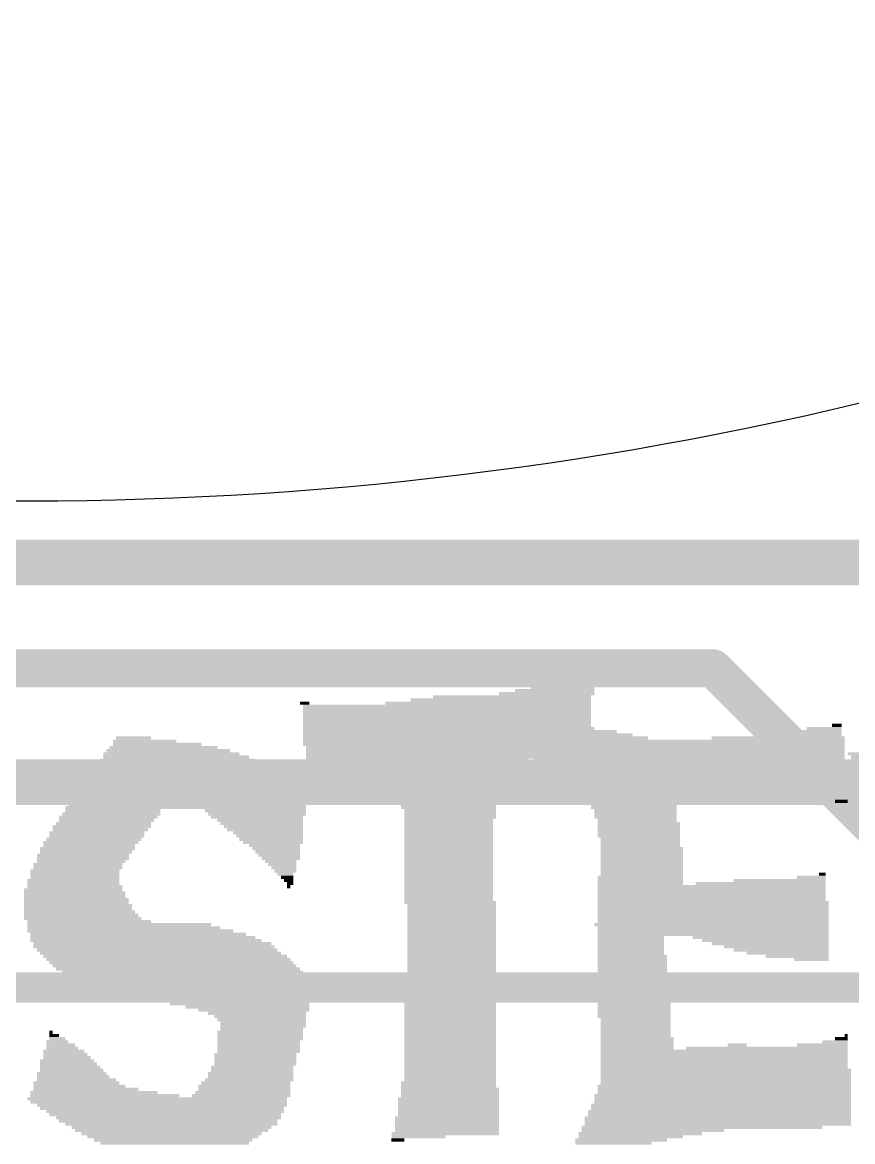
# Model space of a CAD drawing. Extents: x -59 to 59, y -28 to 22.
# Drawn here: x -0.04 to 5.5, y 2.68 to 10.16 of the extents above; entities that cross this region are included whole.
import ezdxf

# ---------------------------------------------------------------- set-up
doc = ezdxf.new("R2010")
doc.units = 0
for name, color, linetype in [('1', 12, 'CONTINUOUS'), ('16', 5, 'CONTINUOUS'), ('20', 4, 'CONTINUOUS'), ('200', 132, 'CONTINUOUS')]:
    doc.layers.add(name, color=color, linetype=linetype)

# ---------------------------------------------------------------- blocks, each defined once
blk = doc.blocks.new('RECT')
blk.add_solid([(-0.5, -0.5), (0.5, -0.5), (-0.5, 0.5), (0.5, 0.5)])

msp = doc.modelspace()

# ---------------------------------------------------------------- linework, layer by layer
at = {"layer": '1'}
for points, const_width in [([(-9.91, 6.5492), (9.8552, 6.5492)], 0.3048), ([(-9.017, 5.08), (9.525, 5.08)], 0.3048), ([(-9.8806, 3.7084), (9.4234, 3.7084)], 0.2032)]:
    msp.add_lwpolyline(points, dxfattribs=dict(at, const_width=const_width))
at = {"layer": '16', "const_width": 0.254}
for points in [[(4.572, 5.842), (-4.191, 5.842)], [(5.715, 4.699), (4.572, 5.842)]]:
    msp.add_lwpolyline(points, dxfattribs=at)
at = {"layer": '16', "const_width": 0.127}
for points in [[(4.6169, 5.8869, 1), (4.5271, 5.7971)], [(4.572, 5.7785, 1), (4.572, 5.9055)]]:
    msp.add_lwpolyline(points, format="xyb", dxfattribs=at)
at = {"layer": '20'}
msp.add_arc((0, 30.8372), 23.876, 240, 300, dxfattribs=at)

# ---------------------------------------------------------------- block references
at = {"layer": '200'}
for p, xscale, yscale in [((3.7262, 5.7573), 0.1473, 0.0211), ((3.5141, 5.6938), 0.5309, 0.0211), ((3.5674, 5.715), 0.4242, 0.0213), ((3.6309, 5.7362), 0.2972, 0.0211), ((1.8428, 5.6092), 0.0635, 0.0211), ((3.0696, 5.6092), 1.3741, 0.0211), ((3.1534, 5.6303), 1.2065, 0.0211), ((3.2283, 5.6515), 1.0566, 0.0213), ((3.4607, 5.6727), 0.6375, 0.0211), ((2.794, 5.588), 1.9253, 0.0213), ((2.794, 5.5668), 1.9253, 0.0211), ((2.794, 5.5457), 1.9253, 0.0211), ((2.794, 5.5245), 1.9253, 0.0213), ((2.794, 5.5033), 1.9253, 0.0211), ((2.794, 5.4822), 1.9253, 0.0211), ((2.794, 5.461), 1.9253, 0.0213), ((5.3988, 5.461), 0.0635, 0.0213), ((2.8054, 5.4398), 1.9482, 0.0211), ((2.9324, 5.3975), 2.2022, 0.0213), ((2.8791, 5.4187), 2.0955, 0.0211), ((5.1448, 5.3975), 0.5715, 0.0213), ((5.2286, 5.4187), 0.4039, 0.0211), ((5.3137, 5.4398), 0.2337, 0.0211), ((0.8992, 5.3128), 0.7214, 0.0211), ((0.7734, 5.3552), 0.4242, 0.0211), ((0.8573, 5.334), 0.5918, 0.0213), ((0.6985, 5.3763), 0.2337, 0.0211), ((3.6411, 5.3552), 3.6195, 0.0211), ((3.6411, 5.334), 3.6195, 0.0213), ((2.9845, 5.3763), 2.3063, 0.0211), ((3.6513, 5.3128), 3.5992, 0.0211), ((5.0063, 5.3763), 0.889, 0.0211), ((0.9957, 5.2282), 1.0363, 0.0211), ((0.9525, 5.2705), 0.9093, 0.0213), ((0.9843, 5.2493), 0.9728, 0.0211), ((0.9309, 5.2917), 0.8255, 0.0211), ((2.5933, 5.2282), 1.4834, 0.0211), ((3.6513, 5.2917), 3.5992, 0.0211), ((3.6513, 5.2705), 3.5992, 0.0213), ((3.6513, 5.2493), 3.5992, 0.0211), ((4.4133, 5.2282), 2.0752, 0.0211), ((6.1278, 5.2705), 1.3132, 0.0213), ((6.1709, 5.2493), 1.3538, 0.0211), ((6.1913, 5.2282), 1.3945, 0.0211), ((1.0274, 5.1858), 1.1862, 0.0211), ((1.0592, 5.1647), 1.2497, 0.0211), ((1.0046, 5.207), 1.0998, 0.0213), ((2.4867, 5.207), 1.27, 0.0213), ((2.6238, 5.1858), 0.9957, 0.0211), ((2.8042, 5.1647), 0.635, 0.0211), ((4.572, 5.207), 1.7577, 0.0213), ((4.572, 5.1858), 1.7577, 0.0211), ((4.572, 5.1647), 1.7577, 0.0211), ((1.1328, 5.08), 1.524, 0.0213), ((1.1214, 5.1223), 1.4605, 0.0211), ((1.1532, 5.1012), 1.524, 0.0211), ((1.0909, 5.1435), 1.3538, 0.0213), ((2.8042, 5.1435), 0.635, 0.0213), ((2.8042, 5.1223), 0.635, 0.0211), ((2.8042, 5.1012), 0.635, 0.0211), ((2.8042, 5.08), 0.635, 0.0213), ((4.5822, 5.1435), 1.778, 0.0213), ((4.5923, 5.1223), 1.7577, 0.0211), ((4.5923, 5.1012), 1.7577, 0.0211), ((4.5923, 5.08), 1.7577, 0.0213), ((1.1011, 5.0165), 1.5469, 0.0213), ((1.1227, 5.0588), 1.5443, 0.0211), ((1.1227, 5.0377), 1.5443, 0.0211), ((2.8042, 5.0588), 0.635, 0.0211), ((2.8042, 5.0377), 0.635, 0.0211), ((2.8042, 5.0165), 0.635, 0.0213), ((4.5923, 5.0588), 1.7577, 0.0211), ((4.5923, 5.0377), 1.7577, 0.0211), ((4.6037, 5.0165), 1.7348, 0.0213), ((1.0579, 4.9318), 1.5875, 0.0211), ((1.0808, 4.9742), 1.5875, 0.0211), ((1.0808, 4.953), 1.5875, 0.0213), ((1.0909, 4.9953), 1.5672, 0.0211), ((2.8042, 4.9953), 0.635, 0.0211), ((2.8042, 4.9742), 0.635, 0.0211), ((2.8042, 4.953), 0.635, 0.0213), ((2.8042, 4.9318), 0.635, 0.0211), ((4.6037, 4.9953), 1.7348, 0.0211), ((4.6037, 4.9742), 1.7348, 0.0211), ((4.0424, 4.9318), 0.5715, 0.0211), ((4.0323, 4.953), 0.5512, 0.0213), ((5.4293, 4.953), 0.0838, 0.0213), ((0.5512, 4.8683), 0.6553, 0.0211), ((1.0477, 4.9107), 1.6078, 0.0211), ((0.5613, 4.8895), 0.635, 0.0213), ((1.5138, 4.8895), 0.6756, 0.0213), ((1.524, 4.8683), 0.6553, 0.0211), ((2.8042, 4.9107), 0.635, 0.0211), ((2.8156, 4.8895), 0.6121, 0.0213), ((2.8156, 4.8683), 0.6121, 0.0211), ((4.0424, 4.9107), 0.5715, 0.0211), ((4.0538, 4.8895), 0.5486, 0.0213), ((4.0538, 4.8683), 0.5486, 0.0211), ((0.4877, 4.7837), 0.6553, 0.0211), ((0.4978, 4.8048), 0.635, 0.0211), ((0.5296, 4.8472), 0.6579, 0.0211), ((0.5182, 4.826), 0.635, 0.0213), ((1.524, 4.8472), 0.6147, 0.0211), ((1.5456, 4.826), 0.5715, 0.0213), ((1.5557, 4.8048), 0.5512, 0.0211), ((1.5672, 4.7837), 0.5283, 0.0211), ((2.8156, 4.8472), 0.6121, 0.0211), ((2.8054, 4.826), 0.5918, 0.0213), ((2.8054, 4.8048), 0.5918, 0.0211), ((2.8054, 4.7837), 0.5918, 0.0211), ((4.0538, 4.8472), 0.5486, 0.0211), ((4.0754, 4.8048), 0.5512, 0.0211), ((4.0754, 4.7837), 0.5512, 0.0211), ((4.064, 4.826), 0.5283, 0.0213), ((0.4547, 4.7413), 0.635, 0.0211), ((0.4547, 4.7202), 0.635, 0.0211), ((0.4775, 4.7625), 0.635, 0.0213), ((1.5773, 4.7625), 0.508, 0.0213), ((1.5989, 4.7413), 0.4648, 0.0211), ((1.6091, 4.7202), 0.4445, 0.0211), ((2.8054, 4.7625), 0.5918, 0.0213), ((2.8054, 4.7413), 0.5918, 0.0211), ((2.8054, 4.7202), 0.5918, 0.0211), ((4.0754, 4.7625), 0.5512, 0.0213), ((4.0754, 4.7413), 0.5512, 0.0211), ((4.0754, 4.7202), 0.5512, 0.0211), ((0.3912, 4.6355), 0.635, 0.0213), ((0.414, 4.6778), 0.635, 0.0211), ((0.4026, 4.6567), 0.6121, 0.0211), ((0.4343, 4.699), 0.635, 0.0213), ((1.6193, 4.699), 0.4242, 0.0213), ((1.6307, 4.6778), 0.4013, 0.0211), ((1.6408, 4.6567), 0.3404, 0.0211), ((1.6523, 4.6355), 0.3175, 0.0213), ((2.8054, 4.699), 0.5918, 0.0213), ((2.8054, 4.6778), 0.5918, 0.0211), ((2.8054, 4.6567), 0.5918, 0.0211), ((2.8054, 4.6355), 0.5918, 0.0213), ((4.0957, 4.6355), 0.5512, 0.0213), ((4.0856, 4.699), 0.5309, 0.0213), ((4.0856, 4.6778), 0.5309, 0.0211), ((4.0856, 4.6567), 0.5309, 0.0211), ((0.3607, 4.5932), 0.6147, 0.0211), ((0.3607, 4.572), 0.6147, 0.0213), ((0.381, 4.6143), 0.6147, 0.0211), ((1.6624, 4.6143), 0.2972, 0.0211), ((1.6726, 4.5932), 0.2769, 0.0211), ((1.6828, 4.572), 0.2565, 0.0213), ((2.8054, 4.6143), 0.5918, 0.0211), ((2.8054, 4.5932), 0.5918, 0.0211), ((2.8054, 4.572), 0.5918, 0.0213), ((4.0957, 4.6143), 0.5512, 0.0211), ((4.0957, 4.5932), 0.5512, 0.0211), ((4.0957, 4.572), 0.5512, 0.0213), ((0.3073, 4.4873), 0.5944, 0.0211), ((0.3277, 4.5297), 0.5944, 0.0211), ((0.3277, 4.5085), 0.5944, 0.0213), ((0.3493, 4.5508), 0.5918, 0.0211), ((1.6828, 4.5508), 0.2108, 0.0211), ((1.6929, 4.5297), 0.1905, 0.0211), ((1.7043, 4.5085), 0.1676, 0.0213), ((1.7145, 4.4873), 0.1473, 0.0211), ((2.8054, 4.5508), 0.5918, 0.0211), ((2.8054, 4.5297), 0.5918, 0.0211), ((2.8054, 4.5085), 0.5918, 0.0213), ((2.8054, 4.4873), 0.5918, 0.0211), ((4.0957, 4.5508), 0.5512, 0.0211), ((4.0957, 4.5297), 0.5512, 0.0211), ((4.0957, 4.5085), 0.5512, 0.0213), ((4.0957, 4.4873), 0.5512, 0.0211), ((0.2972, 4.4238), 0.6147, 0.0211), ((0.3073, 4.4662), 0.5944, 0.0211), ((0.3073, 4.445), 0.5944, 0.0213), ((1.7145, 4.4662), 0.1067, 0.0211), ((1.7259, 4.445), 0.0838, 0.0213), ((1.7361, 4.4238), 0.0635, 0.0211), ((2.8054, 4.4662), 0.5918, 0.0211), ((2.8054, 4.445), 0.5918, 0.0213), ((2.8054, 4.4238), 0.5918, 0.0211), ((4.0856, 4.445), 0.5715, 0.0213), ((4.0856, 4.4238), 0.5715, 0.0211), ((4.0957, 4.4662), 0.5512, 0.0211), ((5.0165, 4.4238), 0.6147, 0.0211), ((5.2286, 4.445), 0.1905, 0.0213), ((5.3022, 4.4662), 0.0432, 0.0211), ((0.2959, 4.3603), 0.6579, 0.0211), ((0.3061, 4.3392), 0.6782, 0.0211), ((0.3073, 4.3815), 0.635, 0.0213), ((0.2972, 4.4027), 0.6147, 0.0211), ((1.7463, 4.4027), 0.0432, 0.0211), ((1.7361, 4.3815), 0.0229, 0.0213), ((2.8054, 4.4027), 0.5918, 0.0211), ((2.8054, 4.3815), 0.5918, 0.0213), ((2.8054, 4.3603), 0.5918, 0.0211), ((2.8054, 4.3392), 0.5918, 0.0211), ((4.5618, 4.3815), 1.524, 0.0213), ((4.5618, 4.3603), 1.524, 0.0211), ((4.5618, 4.3392), 1.524, 0.0211), ((4.0856, 4.4027), 0.5715, 0.0211), ((4.8895, 4.4027), 0.8687, 0.0211), ((0.3061, 4.318), 0.6782, 0.0213), ((0.3175, 4.2968), 0.701, 0.0211), ((0.3175, 4.2757), 0.701, 0.0211), ((0.3277, 4.2545), 0.7214, 0.0213), ((2.8054, 4.318), 0.5918, 0.0213), ((2.8054, 4.2968), 0.5918, 0.0211), ((2.8156, 4.2757), 0.6121, 0.0211), ((2.8258, 4.2545), 0.5918, 0.0213), ((4.5618, 4.318), 1.524, 0.0213), ((4.5618, 4.2968), 1.524, 0.0211), ((4.572, 4.2757), 1.5443, 0.0211), ((4.572, 4.2545), 1.5443, 0.0213), ((0.3378, 4.2122), 0.7417, 0.0211), ((0.3277, 4.2333), 0.7214, 0.0211), ((0.3493, 4.191), 0.7645, 0.0213), ((2.8258, 4.2333), 0.5918, 0.0211), ((2.8258, 4.2122), 0.5918, 0.0211), ((2.8258, 4.191), 0.5918, 0.0213), ((4.572, 4.2333), 1.5443, 0.0211), ((4.572, 4.2122), 1.5443, 0.0211), ((4.572, 4.191), 1.5443, 0.0213), ((0.3594, 4.1698), 0.7849, 0.0211), ((0.4026, 4.1487), 0.8255, 0.0211), ((0.6033, 4.1275), 1.2268, 0.0213), ((0.635, 4.1063), 1.2903, 0.0211), ((2.8258, 4.1698), 0.5918, 0.0211), ((2.8258, 4.1487), 0.5918, 0.0211), ((2.8258, 4.1275), 0.5918, 0.0213), ((2.8258, 4.1063), 0.5918, 0.0211), ((4.5618, 4.1275), 1.5646, 0.0213), ((4.572, 4.1698), 1.5443, 0.0211), ((4.572, 4.1487), 1.5443, 0.0211), ((4.572, 4.1063), 1.5443, 0.0211), ((0.6782, 4.0852), 1.3767, 0.0211), ((0.762, 4.0428), 1.5037, 0.0211), ((0.7303, 4.064), 1.4402, 0.0213), ((2.8258, 4.0852), 0.5918, 0.0211), ((2.8258, 4.064), 0.5918, 0.0213), ((2.8258, 4.0428), 0.5918, 0.0211), ((4.572, 4.0852), 1.5443, 0.0211), ((4.572, 4.064), 1.5443, 0.0213), ((4.0221, 4.0428), 0.4445, 0.0211), ((4.8895, 4.0428), 0.9093, 0.0211), ((0.7823, 4.0217), 1.5443, 0.0211), ((0.8255, 4.0005), 1.59, 0.0213), ((0.8357, 3.9793), 1.6104, 0.0211), ((0.8573, 3.9582), 1.6078, 0.0211), ((2.8258, 4.0217), 0.5918, 0.0211), ((2.8258, 4.0005), 0.5918, 0.0213), ((2.8258, 3.9793), 0.5918, 0.0211), ((2.8258, 3.9582), 0.5918, 0.0211), ((4.0221, 4.0217), 0.4445, 0.0211), ((4.0221, 4.0005), 0.4445, 0.0213), ((4.0221, 3.9793), 0.4445, 0.0211), ((4.0221, 3.9582), 0.4445, 0.0211), ((4.9213, 4.0217), 0.8458, 0.0211), ((4.953, 4.0005), 0.7823, 0.0213), ((4.9949, 3.9793), 0.6985, 0.0211), ((5.0267, 3.9582), 0.635, 0.0211), ((0.8788, 3.937), 1.6104, 0.0213), ((0.9106, 3.9158), 1.6281, 0.0211), ((0.9322, 3.8947), 1.6307, 0.0211), ((2.8258, 3.937), 0.5918, 0.0213), ((2.8258, 3.9158), 0.5918, 0.0211), ((2.8258, 3.8947), 0.5918, 0.0211), ((4.0221, 3.937), 0.4445, 0.0213), ((4.0323, 3.9158), 0.4648, 0.0211), ((4.0323, 3.8947), 0.4648, 0.0211), ((5.0698, 3.937), 0.5486, 0.0213), ((5.1333, 3.9158), 0.4216, 0.0211), ((5.2286, 3.8947), 0.2311, 0.0211), ((0.9525, 3.8735), 1.6307, 0.0213), ((0.9741, 3.8523), 1.6281, 0.0211), ((0.9957, 3.8312), 1.6307, 0.0211), ((1.0274, 3.81), 1.6078, 0.0213), ((2.8258, 3.8735), 0.5918, 0.0213), ((2.8258, 3.8523), 0.5918, 0.0211), ((2.8258, 3.8312), 0.5918, 0.0211), ((2.8258, 3.81), 0.5918, 0.0213), ((4.0323, 3.8735), 0.4648, 0.0213), ((4.0323, 3.8523), 0.4648, 0.0211), ((4.0323, 3.8312), 0.4648, 0.0211), ((4.0323, 3.81), 0.4648, 0.0213), ((1.0477, 3.7888), 1.6078, 0.0211), ((1.0808, 3.7677), 1.5875, 0.0211), ((1.1011, 3.7465), 1.5469, 0.0213), ((2.8258, 3.7888), 0.5918, 0.0211), ((2.8258, 3.7677), 0.5918, 0.0211), ((2.8258, 3.7465), 0.5918, 0.0213), ((4.0323, 3.7888), 0.4648, 0.0211), ((4.0323, 3.7677), 0.4648, 0.0211), ((4.0323, 3.7465), 0.4648, 0.0213), ((1.1227, 3.7253), 1.5037, 0.0211), ((1.1544, 3.7042), 1.4402, 0.0211), ((1.176, 3.683), 1.397, 0.0213), ((1.2179, 3.6618), 1.3132, 0.0211), ((2.8156, 3.6618), 0.6121, 0.0211), ((2.8258, 3.7253), 0.5918, 0.0211), ((2.8258, 3.7042), 0.5918, 0.0211), ((2.8258, 3.683), 0.5918, 0.0213), ((4.0323, 3.7253), 0.4648, 0.0211), ((4.0323, 3.7042), 0.4648, 0.0211), ((4.0323, 3.683), 0.4648, 0.0213), ((4.0437, 3.6618), 0.4877, 0.0211), ((1.2713, 3.6407), 1.2065, 0.0211), ((1.3348, 3.6195), 1.0795, 0.0213), ((1.4084, 3.5983), 0.9322, 0.0211), ((2.8156, 3.6407), 0.6121, 0.0211), ((2.8156, 3.6195), 0.6121, 0.0213), ((2.8156, 3.5983), 0.6121, 0.0211), ((4.0437, 3.6407), 0.4877, 0.0211), ((4.0437, 3.6195), 0.4877, 0.0213), ((4.0437, 3.5983), 0.4877, 0.0211), ((1.4605, 3.5772), 0.828, 0.0211), ((1.5037, 3.556), 0.7417, 0.0213), ((1.524, 3.5348), 0.6553, 0.0211), ((1.5456, 3.5137), 0.6121, 0.0211), ((2.8156, 3.5772), 0.6121, 0.0211), ((2.8156, 3.556), 0.6121, 0.0213), ((2.8156, 3.5348), 0.6121, 0.0211), ((2.8156, 3.5137), 0.6121, 0.0211), ((4.0437, 3.5772), 0.4877, 0.0211), ((4.0437, 3.556), 0.4877, 0.0213), ((4.0437, 3.5348), 0.4877, 0.0211), ((4.0437, 3.5137), 0.4877, 0.0211), ((1.5557, 3.4925), 0.5918, 0.0213), ((1.5659, 3.4713), 0.5715, 0.0211), ((1.5659, 3.4502), 0.5715, 0.0211), ((2.8156, 3.4925), 0.6121, 0.0213), ((2.8156, 3.4713), 0.6121, 0.0211), ((2.8156, 3.4502), 0.6121, 0.0211), ((4.0538, 3.4925), 0.4674, 0.0213), ((4.0538, 3.4713), 0.4674, 0.0211), ((4.0538, 3.4502), 0.4674, 0.0211), ((0.1689, 3.3867), 0.0635, 0.0211), ((0.1905, 3.3655), 0.1067, 0.0213), ((0.1486, 3.4078), 0.0229, 0.0211), ((1.5456, 3.4078), 0.5715, 0.0211), ((1.5456, 3.3867), 0.5715, 0.0211), ((1.5456, 3.3655), 0.5715, 0.0213), ((1.5557, 3.429), 0.5512, 0.0213), ((2.8156, 3.429), 0.6121, 0.0213), ((2.8156, 3.4078), 0.6121, 0.0211), ((2.8156, 3.3867), 0.6121, 0.0211), ((2.8156, 3.3655), 0.6121, 0.0213), ((4.0538, 3.429), 0.4674, 0.0213), ((4.0538, 3.4078), 0.4674, 0.0211), ((4.0538, 3.3867), 0.4674, 0.0211), ((4.064, 3.3655), 0.4877, 0.0213), ((5.4293, 3.3655), 0.0838, 0.0213), ((5.461, 3.3867), 0.0203, 0.0211), ((0.1905, 3.3443), 0.1473, 0.0211), ((0.2121, 3.3232), 0.1905, 0.0211), ((0.2223, 3.302), 0.2108, 0.0213), ((1.5354, 3.3443), 0.5512, 0.0211), ((1.5354, 3.3232), 0.5512, 0.0211), ((1.5354, 3.302), 0.5512, 0.0213), ((2.8156, 3.3443), 0.6121, 0.0211), ((2.8156, 3.3232), 0.6121, 0.0211), ((2.8156, 3.302), 0.6121, 0.0213), ((4.064, 3.3443), 0.4877, 0.0211), ((4.064, 3.3232), 0.4877, 0.0211), ((4.064, 3.302), 0.4877, 0.0213), ((4.9314, 3.302), 1.0795, 0.0213), ((4.732, 3.3232), 0.127, 0.0211), ((5.3022, 3.3232), 0.3378, 0.0211), ((5.3861, 3.3443), 0.1702, 0.0211), ((0.254, 3.2173), 0.3607, 0.0211), ((0.2337, 3.2808), 0.2743, 0.0211), ((0.2438, 3.2597), 0.2946, 0.0211), ((0.2553, 3.2385), 0.3175, 0.0213), ((1.5138, 3.2597), 0.5486, 0.0211), ((1.5138, 3.2385), 0.5486, 0.0213), ((1.5138, 3.2173), 0.5486, 0.0211), ((1.5354, 3.2808), 0.5512, 0.0211), ((2.8156, 3.2808), 0.6121, 0.0211), ((2.8156, 3.2597), 0.6121, 0.0211), ((2.8156, 3.2385), 0.6121, 0.0213), ((2.8156, 3.2173), 0.6121, 0.0211), ((4.6457, 3.2808), 1.651, 0.0211), ((4.6457, 3.2597), 1.651, 0.0211), ((4.6457, 3.2385), 1.651, 0.0213), ((4.6457, 3.2173), 1.651, 0.0211), ((0.2858, 3.1327), 0.4648, 0.0211), ((0.2642, 3.1962), 0.381, 0.0211), ((0.2756, 3.175), 0.4039, 0.0213), ((0.2858, 3.1538), 0.4242, 0.0211), ((1.4821, 3.1327), 0.5715, 0.0211), ((1.4923, 3.175), 0.5512, 0.0213), ((1.4923, 3.1538), 0.5512, 0.0211), ((1.5138, 3.1962), 0.5486, 0.0211), ((2.8156, 3.1962), 0.6121, 0.0211), ((2.8156, 3.175), 0.6121, 0.0213), ((2.8156, 3.1538), 0.6121, 0.0211), ((2.8156, 3.1327), 0.6121, 0.0211), ((4.6571, 3.1538), 1.6739, 0.0211), ((4.6571, 3.1327), 1.6739, 0.0211), ((4.6457, 3.1962), 1.651, 0.0211), ((4.6457, 3.175), 1.651, 0.0213), ((0.3175, 3.0692), 0.574, 0.0211), ((0.2959, 3.1115), 0.4851, 0.0213), ((0.3175, 3.0903), 0.5283, 0.0211), ((1.4503, 3.0692), 0.5944, 0.0211), ((1.4719, 3.0903), 0.5918, 0.0211), ((1.4821, 3.1115), 0.5715, 0.0213), ((2.8042, 3.0692), 0.635, 0.0211), ((2.8156, 3.1115), 0.6121, 0.0213), ((2.8156, 3.0903), 0.6121, 0.0211), ((4.6571, 3.1115), 1.6739, 0.0213), ((4.6571, 3.0903), 1.6739, 0.0211), ((4.6571, 3.0692), 1.6739, 0.0211), ((0.4343, 3.0057), 0.8484, 0.0211), ((0.508, 2.9845), 0.9957, 0.0213), ((0.3378, 3.048), 0.6147, 0.0213), ((0.381, 3.0268), 0.701, 0.0211), ((1.4186, 2.9845), 0.6579, 0.0213), ((1.43, 3.0057), 0.635, 0.0211), ((1.4402, 3.048), 0.6147, 0.0213), ((1.4402, 3.0268), 0.6147, 0.0211), ((2.8042, 3.048), 0.635, 0.0213), ((2.8143, 3.0268), 0.6553, 0.0211), ((2.8143, 3.0057), 0.6553, 0.0211), ((2.8143, 2.9845), 0.6553, 0.0213), ((4.6368, 2.9845), 1.7145, 0.0213), ((4.6469, 3.048), 1.6942, 0.0213), ((4.6469, 3.0268), 1.6942, 0.0211), ((4.6469, 3.0057), 1.6942, 0.0211), ((0.8573, 2.9633), 1.7348, 0.0211), ((0.8674, 2.9422), 1.7145, 0.0211), ((0.889, 2.921), 1.6713, 0.0213), ((2.8042, 2.9633), 0.6756, 0.0211), ((2.8042, 2.9422), 0.6756, 0.0211), ((2.8042, 2.921), 0.6756, 0.0213), ((4.6253, 2.921), 1.7374, 0.0213), ((4.6368, 2.9633), 1.7145, 0.0211), ((4.6368, 2.9422), 1.7145, 0.0211), ((0.889, 2.8998), 1.6307, 0.0211), ((0.9106, 2.8787), 1.5875, 0.0211), ((0.9106, 2.8575), 1.5469, 0.0213), ((0.9322, 2.8363), 1.5037, 0.0211), ((2.794, 2.8363), 0.696, 0.0211), ((2.8042, 2.8998), 0.6756, 0.0211), ((2.8042, 2.8787), 0.6756, 0.0211), ((2.8042, 2.8575), 0.6756, 0.0213), ((4.6037, 2.8363), 1.7805, 0.0211), ((4.6152, 2.8787), 1.7577, 0.0211), ((4.6152, 2.8575), 1.7577, 0.0213), ((4.6253, 2.8998), 1.7374, 0.0211), ((0.9309, 2.8152), 1.4605, 0.0211), ((0.9525, 2.794), 1.4173, 0.0213), ((0.9538, 2.7728), 1.3335, 0.0211), ((2.794, 2.8152), 0.696, 0.0211), ((2.794, 2.794), 0.696, 0.0213), ((2.794, 2.7728), 0.696, 0.0211), ((4.4971, 2.7728), 1.6078, 0.0211), ((4.6037, 2.8152), 1.7805, 0.0211), ((4.6037, 2.794), 1.7805, 0.0213), ((0.9525, 2.7517), 1.2903, 0.0211), ((0.9525, 2.7305), 1.204, 0.0213), ((0.9627, 2.7093), 1.143, 0.0211), ((0.9639, 2.6882), 1.0592, 0.0211), ((2.6035, 2.7093), 0.3607, 0.0211), ((2.4663, 2.6882), 0.0864, 0.0211), ((2.7826, 2.7305), 0.7188, 0.0213), ((2.794, 2.7517), 0.696, 0.0211), ((3.9586, 2.6882), 0.6121, 0.0211), ((4.0221, 2.7093), 0.6985, 0.0211), ((4.0856, 2.7305), 0.8255, 0.0213), ((4.1694, 2.7517), 0.9525, 0.0211), ((0.9741, 2.667), 0.9931, 0.0213), ((3.9065, 2.667), 0.508, 0.0213)]:
    msp.add_blockref('RECT', p, dxfattribs=dict(at, xscale=xscale, yscale=yscale))

doc.saveas('drawing.dxf')
